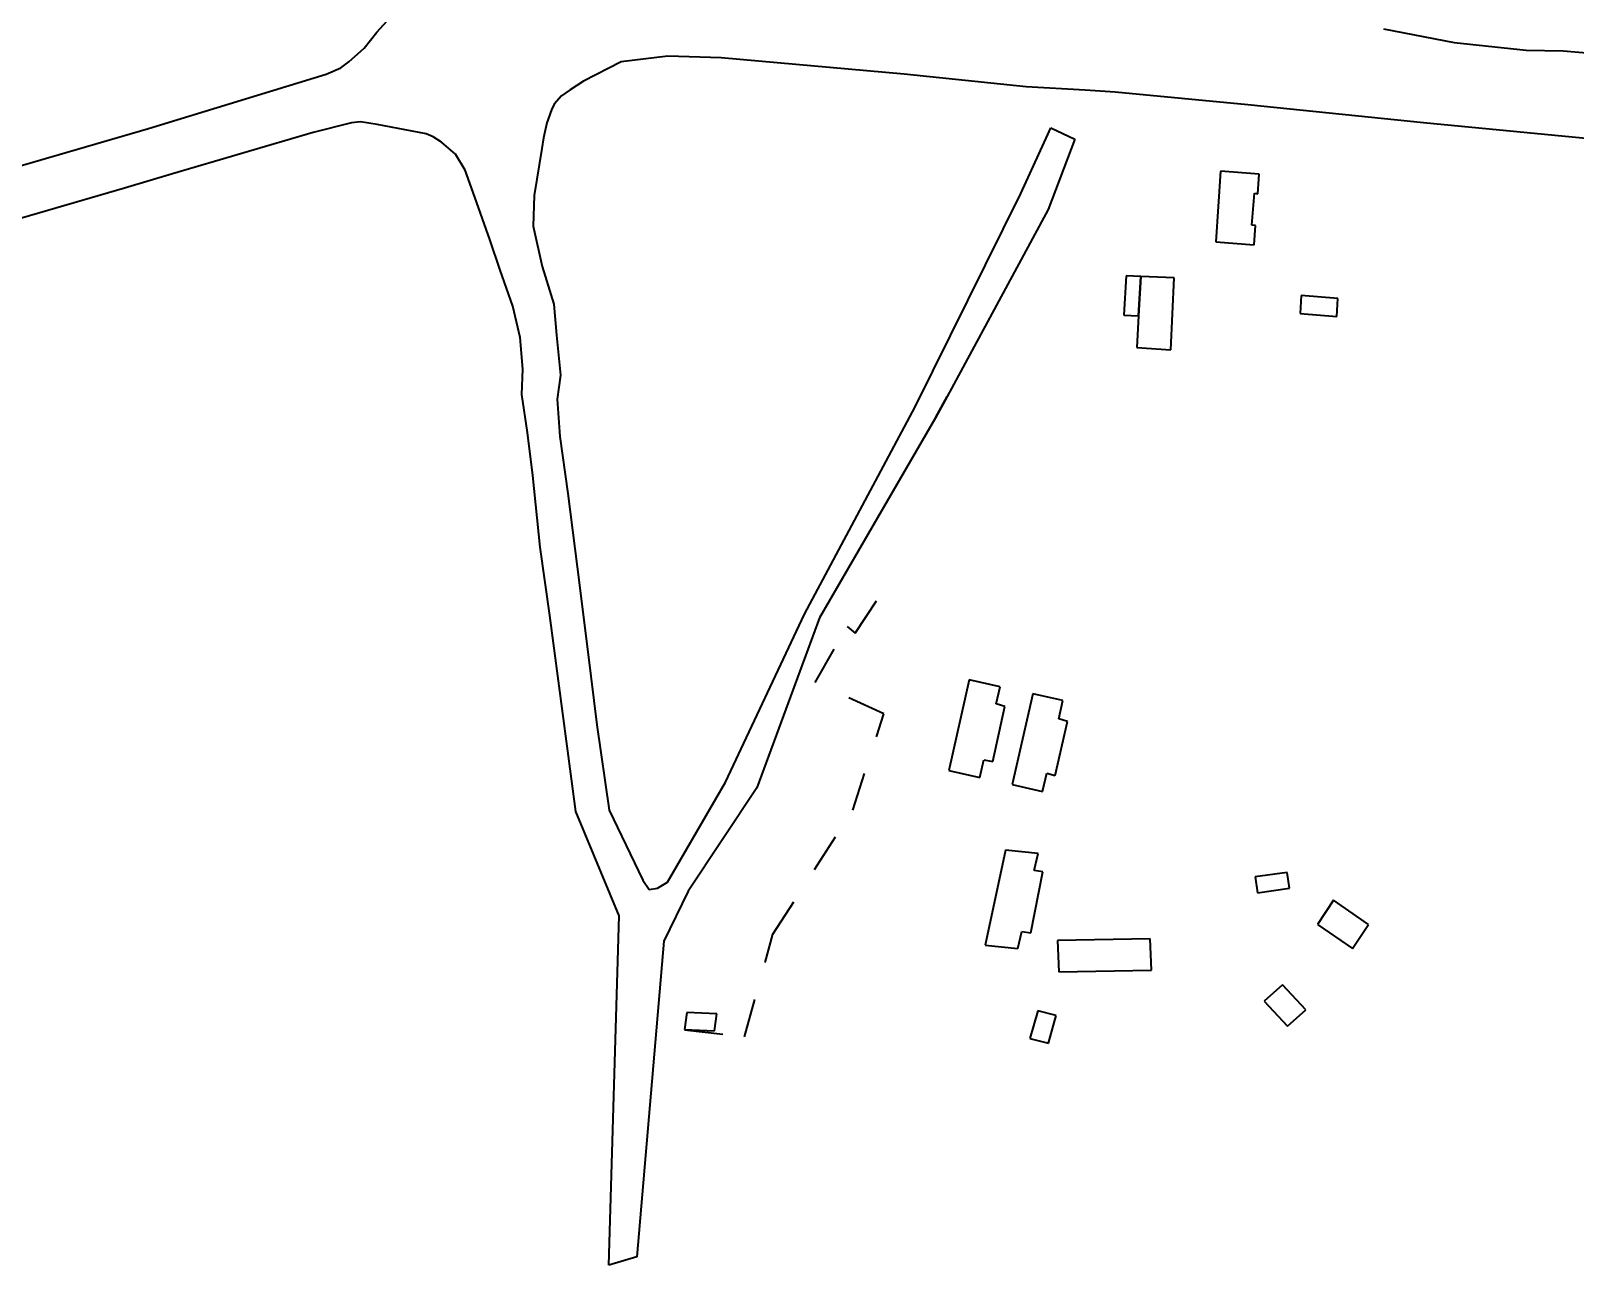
# Model space of a CAD drawing. Header units: metres. Extents: x 625987 to 635197, y 3048449 to 3066446.
# Drawn here: x 634634.615 to 634638.626, y 3063191.665 to 3063194.871 of the extents above; entities that cross this region are included whole.
import ezdxf

# ---------------------------------------------------------------- set-up
doc = ezdxf.new("R2010")
doc.units = ezdxf.units.M
doc.linetypes.add('DASHED', pattern=[0.75, 0.5, -0.25])
for name, color, linetype, lineweight in [('C-BLDG', 253, 'Continuous', 5), ('C-FENC-AIRF-SECU', 253, 'DASHED', 0), ('C-ROAD-LAND', 253, 'Continuous', 9)]:
    doc.layers.add(name, color=color, linetype=linetype, lineweight=lineweight)

msp = doc.modelspace()

# ---------------------------------------------------------------- linework, layer by layer
at = {"layer": 'C-BLDG', "lineweight": 40}
for p, q in [((634637.7054, 3063194.5068, 24568986.0801), (634637.6926, 3063194.3231, 24568986.0801)), ((634637.7054, 3063194.5068, 24568986.0801), (634637.6926, 3063194.3231, 24568986.0801)), ((634637.8053, 3063194.4991, 24568986.0801), (634637.7054, 3063194.5068, 24568986.0801)), ((634637.8053, 3063194.4991, 24568986.0801), (634637.7054, 3063194.5068, 24568986.0801)), ((634637.802, 3063194.4482, 24568986.0801), (634637.8053, 3063194.4991, 24568986.0801)), ((634637.802, 3063194.4482, 24568986.0801), (634637.8053, 3063194.4991, 24568986.0801)), ((634637.7868, 3063194.3667, 24568986.0801), (634637.793, 3063194.4496, 24568986.0801)), ((634637.7868, 3063194.3667, 24568986.0801), (634637.793, 3063194.4496, 24568986.0801)), ((634637.793, 3063194.4496, 24568986.0801), (634637.802, 3063194.4482, 24568986.0801)), ((634637.793, 3063194.4496, 24568986.0801), (634637.802, 3063194.4482, 24568986.0801)), ((634637.7958, 3063194.3653, 24568986.0801), (634637.7868, 3063194.3667, 24568986.0801)), ((634637.7958, 3063194.3653, 24568986.0801), (634637.7868, 3063194.3667, 24568986.0801)), ((634637.7925, 3063194.3155, 24568986.0801), (634637.7958, 3063194.3653, 24568986.0801)), ((634637.7925, 3063194.3155, 24568986.0801), (634637.7958, 3063194.3653, 24568986.0801)), ((634637.6926, 3063194.3231, 24568986.0801), (634637.7925, 3063194.3155, 24568986.0801)), ((634637.6926, 3063194.3231, 24568986.0801), (634637.7925, 3063194.3155, 24568986.0801)), ((634637.4604, 3063194.2352, 24568986.0801), (634637.4543, 3063194.1324, 24568986.0801)), ((634637.4604, 3063194.2352, 24568986.0801), (634637.4543, 3063194.1324, 24568986.0801)), ((634637.498, 3063194.2332, 24568986.0801), (634637.4604, 3063194.2352, 24568986.0801)), ((634637.498, 3063194.2332, 24568986.0801), (634637.4604, 3063194.2352, 24568986.0801)), ((634637.498, 3063194.2332, 24568986.0801), (634637.492, 3063194.131, 24568986.0801)), ((634637.492, 3063194.131, 24568986.0801), (634637.498, 3063194.2332, 24568986.0801)), ((634637.498, 3063194.2332, 24568986.0801), (634637.492, 3063194.131, 24568986.0801)), ((634637.492, 3063194.131, 24568986.0801), (634637.498, 3063194.2332, 24568986.0801)), ((634637.5845, 3063194.2299, 24568986.0801), (634637.498, 3063194.2332, 24568986.0801)), ((634637.5845, 3063194.2299, 24568986.0801), (634637.498, 3063194.2332, 24568986.0801)), ((634637.5758, 3063194.0424, 24568986.0801), (634637.5845, 3063194.2299, 24568986.0801)), ((634637.5758, 3063194.0424, 24568986.0801), (634637.5845, 3063194.2299, 24568986.0801)), ((634637.9144, 3063194.1837, 24568986.0801), (634637.9118, 3063194.137, 24568986.0801)), ((634637.9144, 3063194.1837, 24568986.0801), (634637.9118, 3063194.137, 24568986.0801)), ((634638.0096, 3063194.1762, 24568986.0801), (634637.9144, 3063194.1837, 24568986.0801)), ((634638.0096, 3063194.1762, 24568986.0801), (634637.9144, 3063194.1837, 24568986.0801)), ((634638.007, 3063194.1295, 24568986.0801), (634638.0096, 3063194.1762, 24568986.0801)), ((634638.007, 3063194.1295, 24568986.0801), (634638.0096, 3063194.1762, 24568986.0801)), ((634637.4543, 3063194.1324, 24568986.0801), (634637.492, 3063194.131, 24568986.0801)), ((634637.4543, 3063194.1324, 24568986.0801), (634637.492, 3063194.131, 24568986.0801)), ((634637.492, 3063194.131, 24568986.0801), (634637.4881, 3063194.0484, 24568986.0801)), ((634637.492, 3063194.131, 24568986.0801), (634637.4881, 3063194.0484, 24568986.0801)), ((634637.9118, 3063194.137, 24568986.0801), (634638.007, 3063194.1295, 24568986.0801)), ((634637.9118, 3063194.137, 24568986.0801), (634638.007, 3063194.1295, 24568986.0801)), ((634637.4881, 3063194.0484, 24568986.0801), (634637.5758, 3063194.0424, 24568986.0801)), ((634637.4881, 3063194.0484, 24568986.0801), (634637.5758, 3063194.0424, 24568986.0801)), ((634637.0521, 3063193.1852, 24568986.0801), (634636.9997, 3063192.9499, 24568986.0801)), ((634637.0521, 3063193.1852, 24568986.0801), (634636.9997, 3063192.9499, 24568986.0801)), ((634637.1324, 3063193.1674, 24568986.0801), (634637.0521, 3063193.1852, 24568986.0801)), ((634637.1324, 3063193.1674, 24568986.0801), (634637.0521, 3063193.1852, 24568986.0801)), ((634637.1225, 3063193.123, 24568986.0801), (634637.1324, 3063193.1674, 24568986.0801)), ((634637.1225, 3063193.123, 24568986.0801), (634637.1324, 3063193.1674, 24568986.0801)), ((634637.2172, 3063193.149, 24568986.0801), (634637.1641, 3063192.9132, 24568986.0801)), ((634637.2172, 3063193.149, 24568986.0801), (634637.1641, 3063192.9132, 24568986.0801)), ((634637.2959, 3063193.1316, 24568986.0801), (634637.2172, 3063193.149, 24568986.0801)), ((634637.2959, 3063193.1316, 24568986.0801), (634637.2172, 3063193.149, 24568986.0801)), ((634637.1137, 3063192.9732, 24568986.0801), (634637.1449, 3063193.1165, 24568986.0801)), ((634637.1137, 3063192.9732, 24568986.0801), (634637.1449, 3063193.1165, 24568986.0801)), ((634637.1449, 3063193.1165, 24568986.0801), (634637.1225, 3063193.123, 24568986.0801)), ((634637.1449, 3063193.1165, 24568986.0801), (634637.1225, 3063193.123, 24568986.0801)), ((634637.285, 3063193.0841, 24568986.0801), (634637.2959, 3063193.1316, 24568986.0801)), ((634637.285, 3063193.0841, 24568986.0801), (634637.2959, 3063193.1316, 24568986.0801)), ((634637.276, 3063192.9366, 24568986.0801), (634637.3074, 3063193.0774, 24568986.0801)), ((634637.276, 3063192.9366, 24568986.0801), (634637.3074, 3063193.0774, 24568986.0801)), ((634637.3074, 3063193.0774, 24568986.0801), (634637.285, 3063193.0841, 24568986.0801)), ((634637.3074, 3063193.0774, 24568986.0801), (634637.285, 3063193.0841, 24568986.0801)), ((634637.08, 3063192.9321, 24568986.0801), (634637.0903, 3063192.9776, 24568986.0801)), ((634637.08, 3063192.9321, 24568986.0801), (634637.0903, 3063192.9776, 24568986.0801)), ((634637.0903, 3063192.9776, 24568986.0801), (634637.1137, 3063192.9732, 24568986.0801)), ((634637.0903, 3063192.9776, 24568986.0801), (634637.1137, 3063192.9732, 24568986.0801)), ((634636.9997, 3063192.9499, 24568986.0801), (634637.08, 3063192.9321, 24568986.0801)), ((634636.9997, 3063192.9499, 24568986.0801), (634637.08, 3063192.9321, 24568986.0801)), ((634637.2427, 3063192.8957, 24568986.0801), (634637.2536, 3063192.9432, 24568986.0801)), ((634637.2427, 3063192.8957, 24568986.0801), (634637.2536, 3063192.9432, 24568986.0801)), ((634637.2536, 3063192.9432, 24568986.0801), (634637.276, 3063192.9366, 24568986.0801)), ((634637.2536, 3063192.9432, 24568986.0801), (634637.276, 3063192.9366, 24568986.0801)), ((634637.1641, 3063192.9132, 24568986.0801), (634637.2427, 3063192.8957, 24568986.0801)), ((634637.1641, 3063192.9132, 24568986.0801), (634637.2427, 3063192.8957, 24568986.0801)), ((634637.1465, 3063192.7431, 24568986.0801), (634637.0934, 3063192.4965, 24568986.0801)), ((634637.1465, 3063192.7431, 24568986.0801), (634637.0934, 3063192.4965, 24568986.0801)), ((634637.2315, 3063192.7342, 24568986.0801), (634637.1465, 3063192.7431, 24568986.0801)), ((634637.2315, 3063192.7342, 24568986.0801), (634637.1465, 3063192.7431, 24568986.0801)), ((634637.2207, 3063192.6901, 24568986.0801), (634637.2315, 3063192.7342, 24568986.0801)), ((634637.2207, 3063192.6901, 24568986.0801), (634637.2315, 3063192.7342, 24568986.0801)), ((634637.2123, 3063192.5286, 24568986.0801), (634637.2438, 3063192.687, 24568986.0801)), ((634637.2123, 3063192.5286, 24568986.0801), (634637.2438, 3063192.687, 24568986.0801)), ((634637.2438, 3063192.687, 24568986.0801), (634637.2207, 3063192.6901, 24568986.0801)), ((634637.2438, 3063192.687, 24568986.0801), (634637.2207, 3063192.6901, 24568986.0801)), ((634637.8784, 3063192.6853, 24568986.0801), (634637.7955, 3063192.6736, 24568986.0801)), ((634637.8784, 3063192.6853, 24568986.0801), (634637.7955, 3063192.6736, 24568986.0801)), ((634637.7955, 3063192.6736, 24568986.0801), (634637.801, 3063192.6324, 24568986.0801)), ((634637.7955, 3063192.6736, 24568986.0801), (634637.801, 3063192.6324, 24568986.0801)), ((634637.8839, 3063192.6441, 24568986.0801), (634637.8784, 3063192.6853, 24568986.0801)), ((634637.8839, 3063192.6441, 24568986.0801), (634637.8784, 3063192.6853, 24568986.0801)), ((634637.801, 3063192.6324, 24568986.0801), (634637.8839, 3063192.6441, 24568986.0801)), ((634637.801, 3063192.6324, 24568986.0801), (634637.8839, 3063192.6441, 24568986.0801)), ((634637.9986, 3063192.6127, 24568986.0801), (634637.9566, 3063192.5495, 24568986.0801)), ((634637.9986, 3063192.6127, 24568986.0801), (634637.9566, 3063192.5495, 24568986.0801)), ((634638.0895, 3063192.5503, 24568986.0801), (634637.9986, 3063192.6127, 24568986.0801)), ((634638.0895, 3063192.5503, 24568986.0801), (634637.9986, 3063192.6127, 24568986.0801)), ((634637.9566, 3063192.5495, 24568986.0801), (634638.0475, 3063192.4872, 24568986.0801)), ((634637.9566, 3063192.5495, 24568986.0801), (634638.0475, 3063192.4872, 24568986.0801)), ((634638.0475, 3063192.4872, 24568986.0801), (634638.0895, 3063192.5503, 24568986.0801)), ((634638.0475, 3063192.4872, 24568986.0801), (634638.0895, 3063192.5503, 24568986.0801)), ((634637.0934, 3063192.4965, 24568986.0801), (634637.1784, 3063192.4876, 24568986.0801)), ((634637.0934, 3063192.4965, 24568986.0801), (634637.1784, 3063192.4876, 24568986.0801)), ((634637.1784, 3063192.4876, 24568986.0801), (634637.1892, 3063192.5317, 24568986.0801)), ((634637.1784, 3063192.4876, 24568986.0801), (634637.1892, 3063192.5317, 24568986.0801)), ((634637.1892, 3063192.5317, 24568986.0801), (634637.2123, 3063192.5286, 24568986.0801)), ((634637.1892, 3063192.5317, 24568986.0801), (634637.2123, 3063192.5286, 24568986.0801)), ((634637.5224, 3063192.5126, 24568986.0801), (634637.2813, 3063192.5086, 24568986.0801)), ((634637.5224, 3063192.5126, 24568986.0801), (634637.2813, 3063192.5086, 24568986.0801)), ((634637.2813, 3063192.5086, 24568986.0801), (634637.2852, 3063192.4271, 24568986.0801)), ((634637.2813, 3063192.5086, 24568986.0801), (634637.2852, 3063192.4271, 24568986.0801)), ((634637.5262, 3063192.4311, 24568986.0801), (634637.5224, 3063192.5126, 24568986.0801)), ((634637.5262, 3063192.4311, 24568986.0801), (634637.5224, 3063192.5126, 24568986.0801)), ((634637.2852, 3063192.4271, 24568986.0801), (634637.5262, 3063192.4311, 24568986.0801)), ((634637.2852, 3063192.4271, 24568986.0801), (634637.5262, 3063192.4311, 24568986.0801)), ((634637.8657, 3063192.3932, 24568986.0801), (634637.8186, 3063192.351, 24568986.0801)), ((634637.8657, 3063192.3932, 24568986.0801), (634637.8186, 3063192.351, 24568986.0801)), ((634637.9266, 3063192.3279, 24568986.0801), (634637.8657, 3063192.3932, 24568986.0801)), ((634637.9266, 3063192.3279, 24568986.0801), (634637.8657, 3063192.3932, 24568986.0801)), ((634637.8186, 3063192.351, 24568986.0801), (634637.8795, 3063192.2857, 24568986.0801)), ((634637.8186, 3063192.351, 24568986.0801), (634637.8795, 3063192.2857, 24568986.0801)), ((634636.3186, 3063192.3212, 24568986.0801), (634636.3126, 3063192.2771, 24568986.0801)), ((634636.3186, 3063192.3212, 24568986.0801), (634636.3126, 3063192.2771, 24568986.0801)), ((634636.397, 3063192.3177, 24568986.0801), (634636.3186, 3063192.3212, 24568986.0801)), ((634636.397, 3063192.3177, 24568986.0801), (634636.3186, 3063192.3212, 24568986.0801)), ((634636.391, 3063192.2735, 24568986.0801), (634636.397, 3063192.3177, 24568986.0801)), ((634636.391, 3063192.2735, 24568986.0801), (634636.397, 3063192.3177, 24568986.0801)), ((634637.2303, 3063192.3258, 24568986.0801), (634637.2102, 3063192.2537, 24568986.0801)), ((634637.2303, 3063192.3258, 24568986.0801), (634637.2102, 3063192.2537, 24568986.0801)), ((634637.2782, 3063192.3134, 24568986.0801), (634637.2303, 3063192.3258, 24568986.0801)), ((634637.2782, 3063192.3134, 24568986.0801), (634637.2303, 3063192.3258, 24568986.0801)), ((634637.2581, 3063192.2413, 24568986.0801), (634637.2782, 3063192.3134, 24568986.0801)), ((634637.2581, 3063192.2413, 24568986.0801), (634637.2782, 3063192.3134, 24568986.0801)), ((634637.8795, 3063192.2857, 24568986.0801), (634637.9266, 3063192.3279, 24568986.0801)), ((634637.8795, 3063192.2857, 24568986.0801), (634637.9266, 3063192.3279, 24568986.0801)), ((634636.3126, 3063192.2771, 24568986.0801), (634636.391, 3063192.2735, 24568986.0801)), ((634636.3126, 3063192.2771, 24568986.0801), (634636.391, 3063192.2735, 24568986.0801)), ((634637.2102, 3063192.2537, 24568986.0801), (634637.2581, 3063192.2413, 24568986.0801)), ((634637.2102, 3063192.2537, 24568986.0801), (634637.2581, 3063192.2413, 24568986.0801))]:
    msp.add_line(p, q, dxfattribs=at)
at = {"layer": 'C-FENC-AIRF-SECU', "lineweight": 40, "ltscale": 0.2}
for p, q in [((634636.756, 3063193.3071, 24568986.0801), (634636.8123, 3063193.392, 24568986.0801)), ((634636.756, 3063193.3071, 24568986.0801), (634636.8123, 3063193.392, 24568986.0801)), ((634636.6518, 3063193.1787, 24568986.0801), (634636.7354, 3063193.3244, 24568986.0801)), ((634636.6518, 3063193.1787, 24568986.0801), (634636.7354, 3063193.3244, 24568986.0801)), ((634636.7354, 3063193.3244, 24568986.0801), (634636.756, 3063193.3071, 24568986.0801)), ((634636.7354, 3063193.3244, 24568986.0801), (634636.756, 3063193.3071, 24568986.0801)), ((634636.8308, 3063193.097, 24568986.0801), (634636.6518, 3063193.1787, 24568986.0801)), ((634636.8308, 3063193.097, 24568986.0801), (634636.6518, 3063193.1787, 24568986.0801)), ((634636.7499, 3063192.847, 24568986.0801), (634636.8308, 3063193.097, 24568986.0801)), ((634636.7499, 3063192.847, 24568986.0801), (634636.8308, 3063193.097, 24568986.0801)), ((634636.5426, 3063192.525, 24568986.0801), (634636.7499, 3063192.847, 24568986.0801)), ((634636.5426, 3063192.525, 24568986.0801), (634636.7499, 3063192.847, 24568986.0801)), ((634636.469, 3063192.2584, 24568986.0801), (634636.5426, 3063192.525, 24568986.0801)), ((634636.469, 3063192.2584, 24568986.0801), (634636.5426, 3063192.525, 24568986.0801)), ((634636.3126, 3063192.2761, 24568986.0801), (634636.469, 3063192.2584, 24568986.0801)), ((634636.3126, 3063192.2761, 24568986.0801), (634636.469, 3063192.2584, 24568986.0801))]:
    msp.add_line(p, q, dxfattribs=at)
at = {"layer": 'C-ROAD-LAND', "lineweight": 40}
for p, q in [((634635.5138, 3063194.8679, 24568986.0801), (634635.5488, 3063194.9073, 24568986.0801)), ((634635.5138, 3063194.8679, 24568986.0801), (634635.5488, 3063194.9073, 24568986.0801)), ((634635.4805, 3063194.8261, 24568986.0801), (634635.5138, 3063194.8679, 24568986.0801)), ((634635.4805, 3063194.8261, 24568986.0801), (634635.5138, 3063194.8679, 24568986.0801)), ((634638.1281, 3063194.8767, 24568986.0801), (634638.3122, 3063194.841, 24568986.0801)), ((634638.1281, 3063194.8767, 24568986.0801), (634638.3122, 3063194.841, 24568986.0801)), ((634635.4408, 3063194.7911, 24568986.0801), (634635.4805, 3063194.8261, 24568986.0801)), ((634635.4408, 3063194.7911, 24568986.0801), (634635.4805, 3063194.8261, 24568986.0801)), ((634638.3122, 3063194.841, 24568986.0801), (634638.4991, 3063194.8212, 24568986.0801)), ((634638.3122, 3063194.841, 24568986.0801), (634638.4991, 3063194.8212, 24568986.0801)), ((634638.4991, 3063194.8212, 24568986.0801), (634638.595, 3063194.8198, 24568986.0801)), ((634638.4991, 3063194.8212, 24568986.0801), (634638.595, 3063194.8198, 24568986.0801)), ((634635.42, 3063194.7756, 24568986.0801), (634635.4408, 3063194.7911, 24568986.0801)), ((634635.42, 3063194.7756, 24568986.0801), (634635.4408, 3063194.7911, 24568986.0801)), ((634636.1483, 3063194.7912, 24568986.0801), (634636.0502, 3063194.7411, 24568986.0801)), ((634636.1483, 3063194.7912, 24568986.0801), (634636.0502, 3063194.7411, 24568986.0801)), ((634636.2699, 3063194.8059, 24568986.0801), (634636.1483, 3063194.7912, 24568986.0801)), ((634636.2699, 3063194.8059, 24568986.0801), (634636.1483, 3063194.7912, 24568986.0801)), ((634636.408, 3063194.8014, 24568986.0801), (634636.2699, 3063194.8059, 24568986.0801)), ((634636.408, 3063194.8014, 24568986.0801), (634636.2699, 3063194.8059, 24568986.0801)), ((634636.8838, 3063194.759, 24568986.0801), (634636.408, 3063194.8014, 24568986.0801)), ((634636.8838, 3063194.759, 24568986.0801), (634636.408, 3063194.8014, 24568986.0801)), ((634638.595, 3063194.8198, 24568986.0801), (634638.8174, 3063194.8002, 24568986.0801)), ((634638.595, 3063194.8198, 24568986.0801), (634638.8174, 3063194.8002, 24568986.0801)), ((634634.9203, 3063194.6179, 24568986.0801), (634635.3822, 3063194.7587, 24568986.0801)), ((634634.9203, 3063194.6179, 24568986.0801), (634635.3822, 3063194.7587, 24568986.0801)), ((634635.3822, 3063194.7587, 24568986.0801), (634635.42, 3063194.7756, 24568986.0801)), ((634635.3822, 3063194.7587, 24568986.0801), (634635.42, 3063194.7756, 24568986.0801)), ((634636.0502, 3063194.7411, 24568986.0801), (634636.0155, 3063194.718, 24568986.0801)), ((634636.0502, 3063194.7411, 24568986.0801), (634636.0155, 3063194.718, 24568986.0801)), ((634637.2004, 3063194.7261, 24568986.0801), (634636.8838, 3063194.759, 24568986.0801)), ((634637.2004, 3063194.7261, 24568986.0801), (634636.8838, 3063194.759, 24568986.0801)), ((634635.9937, 3063194.7023, 24568986.0801), (634635.9745, 3063194.6811, 24568986.0801)), ((634635.9937, 3063194.7023, 24568986.0801), (634635.9745, 3063194.6811, 24568986.0801)), ((634636.0155, 3063194.718, 24568986.0801), (634635.9937, 3063194.7023, 24568986.0801)), ((634636.0155, 3063194.718, 24568986.0801), (634635.9937, 3063194.7023, 24568986.0801)), ((634637.3532, 3063194.717, 24568986.0801), (634637.2004, 3063194.7261, 24568986.0801)), ((634637.3532, 3063194.717, 24568986.0801), (634637.2004, 3063194.7261, 24568986.0801)), ((634637.4318, 3063194.7123, 24568986.0801), (634637.3532, 3063194.717, 24568986.0801)), ((634637.4318, 3063194.7123, 24568986.0801), (634637.3532, 3063194.717, 24568986.0801)), ((634637.7761, 3063194.6793, 24568986.0801), (634637.4318, 3063194.7123, 24568986.0801)), ((634637.7761, 3063194.6793, 24568986.0801), (634637.4318, 3063194.7123, 24568986.0801)), ((634635.9671, 3063194.666, 24568986.0801), (634635.9548, 3063194.6324, 24568986.0801)), ((634635.9671, 3063194.666, 24568986.0801), (634635.9548, 3063194.6324, 24568986.0801)), ((634635.9745, 3063194.6811, 24568986.0801), (634635.9671, 3063194.666, 24568986.0801)), ((634635.9745, 3063194.6811, 24568986.0801), (634635.9671, 3063194.666, 24568986.0801)), ((634638.2326, 3063194.6324, 24568986.0801), (634637.7761, 3063194.6793, 24568986.0801)), ((634638.2326, 3063194.6324, 24568986.0801), (634637.7761, 3063194.6793, 24568986.0801)), ((634635.4477, 3063194.6327, 24568986.0801), (634635.3484, 3063194.6075, 24568986.0801)), ((634635.4477, 3063194.6327, 24568986.0801), (634635.3484, 3063194.6075, 24568986.0801)), ((634635.4714, 3063194.6347, 24568986.0801), (634635.4477, 3063194.6327, 24568986.0801)), ((634635.4714, 3063194.6347, 24568986.0801), (634635.4477, 3063194.6327, 24568986.0801)), ((634635.5141, 3063194.6284, 24568986.0801), (634635.4714, 3063194.6347, 24568986.0801)), ((634635.5141, 3063194.6284, 24568986.0801), (634635.4714, 3063194.6347, 24568986.0801)), ((634635.6422, 3063194.6037, 24568986.0801), (634635.5141, 3063194.6284, 24568986.0801)), ((634635.6422, 3063194.6037, 24568986.0801), (634635.5141, 3063194.6284, 24568986.0801)), ((634635.9548, 3063194.6324, 24568986.0801), (634635.9468, 3063194.5936, 24568986.0801)), ((634635.9548, 3063194.6324, 24568986.0801), (634635.9468, 3063194.5936, 24568986.0801)), ((634638.7354, 3063194.5837, 24568986.0801), (634638.2326, 3063194.6324, 24568986.0801)), ((634638.7354, 3063194.5837, 24568986.0801), (634638.2326, 3063194.6324, 24568986.0801)), ((634634.483, 3063194.49, 24568986.0801), (634634.9203, 3063194.6179, 24568986.0801)), ((634634.483, 3063194.49, 24568986.0801), (634634.9203, 3063194.6179, 24568986.0801)), ((634635.3484, 3063194.6075, 24568986.0801), (634634.9828, 3063194.4997, 24568986.0801)), ((634635.3484, 3063194.6075, 24568986.0801), (634634.9828, 3063194.4997, 24568986.0801)), ((634635.6601, 3063194.5964, 24568986.0801), (634635.6422, 3063194.6037, 24568986.0801)), ((634635.6601, 3063194.5964, 24568986.0801), (634635.6422, 3063194.6037, 24568986.0801)), ((634635.6815, 3063194.5826, 24568986.0801), (634635.6601, 3063194.5964, 24568986.0801)), ((634635.6815, 3063194.5826, 24568986.0801), (634635.6601, 3063194.5964, 24568986.0801)), ((634635.7182, 3063194.5511, 24568986.0801), (634635.6815, 3063194.5826, 24568986.0801)), ((634635.7182, 3063194.5511, 24568986.0801), (634635.6815, 3063194.5826, 24568986.0801)), ((634635.9468, 3063194.5936, 24568986.0801), (634635.9418, 3063194.5658, 24568986.0801)), ((634635.9468, 3063194.5936, 24568986.0801), (634635.9418, 3063194.5658, 24568986.0801)), ((634637.1866, 3063194.4489, 24568986.0801), (634637.2563, 3063194.6022, 24568986.0801)), ((634637.1866, 3063194.4489, 24568986.0801), (634637.2563, 3063194.6022, 24568986.0801)), ((634637.2563, 3063194.6022, 24568986.0801), (634637.2645, 3063194.6195, 24568986.0801)), ((634637.2563, 3063194.6022, 24568986.0801), (634637.2645, 3063194.6195, 24568986.0801)), ((634637.327, 3063194.5896, 24568986.0801), (634637.2573, 3063194.4071, 24568986.0801)), ((634637.327, 3063194.5896, 24568986.0801), (634637.2573, 3063194.4071, 24568986.0801)), ((634637.2645, 3063194.6195, 24568986.0801), (634637.327, 3063194.5896, 24568986.0801)), ((634637.2645, 3063194.6195, 24568986.0801), (634637.327, 3063194.5896, 24568986.0801)), ((634635.7433, 3063194.5097, 24568986.0801), (634635.7182, 3063194.5511, 24568986.0801)), ((634635.7433, 3063194.5097, 24568986.0801), (634635.7182, 3063194.5511, 24568986.0801)), ((634635.9418, 3063194.5658, 24568986.0801), (634635.9219, 3063194.4437, 24568986.0801)), ((634635.9418, 3063194.5658, 24568986.0801), (634635.9219, 3063194.4437, 24568986.0801)), ((634634.9828, 3063194.4997, 24568986.0801), (634634.8583, 3063194.4628, 24568986.0801)), ((634634.9828, 3063194.4997, 24568986.0801), (634634.8583, 3063194.4628, 24568986.0801)), ((634635.7643, 3063194.4515, 24568986.0801), (634635.7433, 3063194.5097, 24568986.0801)), ((634635.7643, 3063194.4515, 24568986.0801), (634635.7433, 3063194.5097, 24568986.0801)), ((634634.8583, 3063194.4628, 24568986.0801), (634634.5696, 3063194.3786, 24568986.0801)), ((634634.8583, 3063194.4628, 24568986.0801), (634634.5696, 3063194.3786, 24568986.0801)), ((634635.8074, 3063194.3296, 24568986.0801), (634635.7643, 3063194.4515, 24568986.0801)), ((634635.8074, 3063194.3296, 24568986.0801), (634635.7643, 3063194.4515, 24568986.0801)), ((634635.9219, 3063194.4437, 24568986.0801), (634635.9201, 3063194.3638, 24568986.0801)), ((634635.9219, 3063194.4437, 24568986.0801), (634635.9201, 3063194.3638, 24568986.0801)), ((634636.912, 3063193.8951, 24568986.0801), (634637.1866, 3063194.4489, 24568986.0801)), ((634636.912, 3063193.8951, 24568986.0801), (634637.1866, 3063194.4489, 24568986.0801)), ((634637.2573, 3063194.4071, 24568986.0801), (634636.9949, 3063193.9213, 24568986.0801)), ((634637.2573, 3063194.4071, 24568986.0801), (634636.9949, 3063193.9213, 24568986.0801)), ((634635.9201, 3063194.3638, 24568986.0801), (634635.9428, 3063194.2595, 24568986.0801)), ((634635.9201, 3063194.3638, 24568986.0801), (634635.9428, 3063194.2595, 24568986.0801)), ((634635.8341, 3063194.2493, 24568986.0801), (634635.8074, 3063194.3296, 24568986.0801)), ((634635.8341, 3063194.2493, 24568986.0801), (634635.8074, 3063194.3296, 24568986.0801)), ((634635.9428, 3063194.2595, 24568986.0801), (634635.9738, 3063194.1615, 24568986.0801)), ((634635.9428, 3063194.2595, 24568986.0801), (634635.9738, 3063194.1615, 24568986.0801)), ((634635.8672, 3063194.1563, 24568986.0801), (634635.8341, 3063194.2493, 24568986.0801)), ((634635.8672, 3063194.1563, 24568986.0801), (634635.8341, 3063194.2493, 24568986.0801)), ((634635.8863, 3063194.0749, 24568986.0801), (634635.8672, 3063194.1563, 24568986.0801)), ((634635.8863, 3063194.0749, 24568986.0801), (634635.8672, 3063194.1563, 24568986.0801)), ((634635.9738, 3063194.1615, 24568986.0801), (634635.9807, 3063194.0807, 24568986.0801)), ((634635.9738, 3063194.1615, 24568986.0801), (634635.9807, 3063194.0807, 24568986.0801)), ((634635.8927, 3063193.9922, 24568986.0801), (634635.8863, 3063194.0749, 24568986.0801)), ((634635.8927, 3063193.9922, 24568986.0801), (634635.8863, 3063194.0749, 24568986.0801)), ((634635.9807, 3063194.0807, 24568986.0801), (634635.9903, 3063193.9773, 24568986.0801)), ((634635.9807, 3063194.0807, 24568986.0801), (634635.9903, 3063193.9773, 24568986.0801)), ((634635.8903, 3063193.9268, 24568986.0801), (634635.8927, 3063193.9922, 24568986.0801)), ((634635.8903, 3063193.9268, 24568986.0801), (634635.8927, 3063193.9922, 24568986.0801)), ((634635.9903, 3063193.9773, 24568986.0801), (634635.9823, 3063193.9142, 24568986.0801)), ((634635.9903, 3063193.9773, 24568986.0801), (634635.9823, 3063193.9142, 24568986.0801)), ((634635.9047, 3063193.8277, 24568986.0801), (634635.8903, 3063193.9268, 24568986.0801)), ((634635.9047, 3063193.8277, 24568986.0801), (634635.8903, 3063193.9268, 24568986.0801)), ((634635.9823, 3063193.9142, 24568986.0801), (634635.9892, 3063193.8176, 24568986.0801)), ((634635.9823, 3063193.9142, 24568986.0801), (634635.9892, 3063193.8176, 24568986.0801)), ((634636.9949, 3063193.9213, 24568986.0801), (634636.9649, 3063193.8658, 24568986.0801)), ((634636.9649, 3063193.8658, 24568986.0801), (634636.9949, 3063193.9213, 24568986.0801)), ((634636.9949, 3063193.9213, 24568986.0801), (634636.9649, 3063193.8658, 24568986.0801)), ((634636.9649, 3063193.8658, 24568986.0801), (634636.9949, 3063193.9213, 24568986.0801)), ((634636.6245, 3063193.3563, 24568986.0801), (634636.912, 3063193.8951, 24568986.0801)), ((634636.6245, 3063193.3563, 24568986.0801), (634636.912, 3063193.8951, 24568986.0801)), ((634636.9649, 3063193.8658, 24568986.0801), (634636.6638, 3063193.3464, 24568986.0801)), ((634636.9649, 3063193.8658, 24568986.0801), (634636.6638, 3063193.3464, 24568986.0801)), ((634635.9189, 3063193.7159, 24568986.0801), (634635.9047, 3063193.8277, 24568986.0801)), ((634635.9189, 3063193.7159, 24568986.0801), (634635.9047, 3063193.8277, 24568986.0801)), ((634635.9892, 3063193.8176, 24568986.0801), (634636.0101, 3063193.6698, 24568986.0801)), ((634635.9892, 3063193.8176, 24568986.0801), (634636.0101, 3063193.6698, 24568986.0801)), ((634635.9383, 3063193.5304, 24568986.0801), (634635.9189, 3063193.7159, 24568986.0801)), ((634635.9383, 3063193.5304, 24568986.0801), (634635.9189, 3063193.7159, 24568986.0801)), ((634636.0101, 3063193.6698, 24568986.0801), (634636.0339, 3063193.4791, 24568986.0801)), ((634636.0101, 3063193.6698, 24568986.0801), (634636.0339, 3063193.4791, 24568986.0801)), ((634635.9634, 3063193.353, 24568986.0801), (634635.9383, 3063193.5304, 24568986.0801)), ((634635.9634, 3063193.353, 24568986.0801), (634635.9383, 3063193.5304, 24568986.0801)), ((634636.0339, 3063193.4791, 24568986.0801), (634636.062, 3063193.2585, 24568986.0801)), ((634636.0339, 3063193.4791, 24568986.0801), (634636.062, 3063193.2585, 24568986.0801)), ((634636.0302, 3063192.8437, 24568986.0801), (634635.9634, 3063193.353, 24568986.0801)), ((634636.0302, 3063192.8437, 24568986.0801), (634635.9634, 3063193.353, 24568986.0801)), ((634636.4191, 3063192.9196, 24568986.0801), (634636.6245, 3063193.3563, 24568986.0801)), ((634636.4191, 3063192.9196, 24568986.0801), (634636.6245, 3063193.3563, 24568986.0801)), ((634636.6638, 3063193.3464, 24568986.0801), (634636.5007, 3063192.9052, 24568986.0801)), ((634636.6638, 3063193.3464, 24568986.0801), (634636.5007, 3063192.9052, 24568986.0801)), ((634636.062, 3063193.2585, 24568986.0801), (634636.0855, 3063193.069, 24568986.0801)), ((634636.062, 3063193.2585, 24568986.0801), (634636.0855, 3063193.069, 24568986.0801)), ((634636.0855, 3063193.069, 24568986.0801), (634636.1168, 3063192.8465, 24568986.0801)), ((634636.0855, 3063193.069, 24568986.0801), (634636.1168, 3063192.8465, 24568986.0801)), ((634636.2689, 3063192.6599, 24568986.0801), (634636.4191, 3063192.9196, 24568986.0801)), ((634636.2689, 3063192.6599, 24568986.0801), (634636.4191, 3063192.9196, 24568986.0801)), ((634636.5007, 3063192.9052, 24568986.0801), (634636.3226, 3063192.6366, 24568986.0801)), ((634636.5007, 3063192.9052, 24568986.0801), (634636.3226, 3063192.6366, 24568986.0801)), ((634636.1431, 3063192.5721, 24568986.0801), (634636.0302, 3063192.8437, 24568986.0801)), ((634636.1431, 3063192.5721, 24568986.0801), (634636.0302, 3063192.8437, 24568986.0801)), ((634636.1168, 3063192.8465, 24568986.0801), (634636.2042, 3063192.6655, 24568986.0801)), ((634636.1168, 3063192.8465, 24568986.0801), (634636.2042, 3063192.6655, 24568986.0801)), ((634636.2042, 3063192.6655, 24568986.0801), (634636.2212, 3063192.6406, 24568986.0801)), ((634636.2042, 3063192.6655, 24568986.0801), (634636.2212, 3063192.6406, 24568986.0801)), ((634636.2424, 3063192.6442, 24568986.0801), (634636.2689, 3063192.6599, 24568986.0801)), ((634636.2424, 3063192.6442, 24568986.0801), (634636.2689, 3063192.6599, 24568986.0801)), ((634636.2212, 3063192.6406, 24568986.0801), (634636.2424, 3063192.6442, 24568986.0801)), ((634636.2212, 3063192.6406, 24568986.0801), (634636.2424, 3063192.6442, 24568986.0801)), ((634636.3226, 3063192.6366, 24568986.0801), (634636.2595, 3063192.5063, 24568986.0801)), ((634636.3226, 3063192.6366, 24568986.0801), (634636.2595, 3063192.5063, 24568986.0801)), ((634636.3226, 3063192.6366, 24568986.0801), (634636.3226, 3063192.6366, 24568986.0801)), ((634636.3226, 3063192.6366, 24568986.0801), (634636.3226, 3063192.6366, 24568986.0801)), ((634636.116, 3063191.6651, 24568986.0801), (634636.1431, 3063192.5721, 24568986.0801)), ((634636.116, 3063191.6651, 24568986.0801), (634636.1431, 3063192.5721, 24568986.0801)), ((634636.2595, 3063192.5063, 24568986.0801), (634636.1892, 3063191.6868, 24568986.0801)), ((634636.2595, 3063192.5063, 24568986.0801), (634636.1892, 3063191.6868, 24568986.0801)), ((634636.1892, 3063191.6868, 24568986.0801), (634636.116, 3063191.6651, 24568986.0801)), ((634636.1892, 3063191.6868, 24568986.0801), (634636.116, 3063191.6651, 24568986.0801))]:
    msp.add_line(p, q, dxfattribs=at)

doc.saveas('drawing.dxf')
